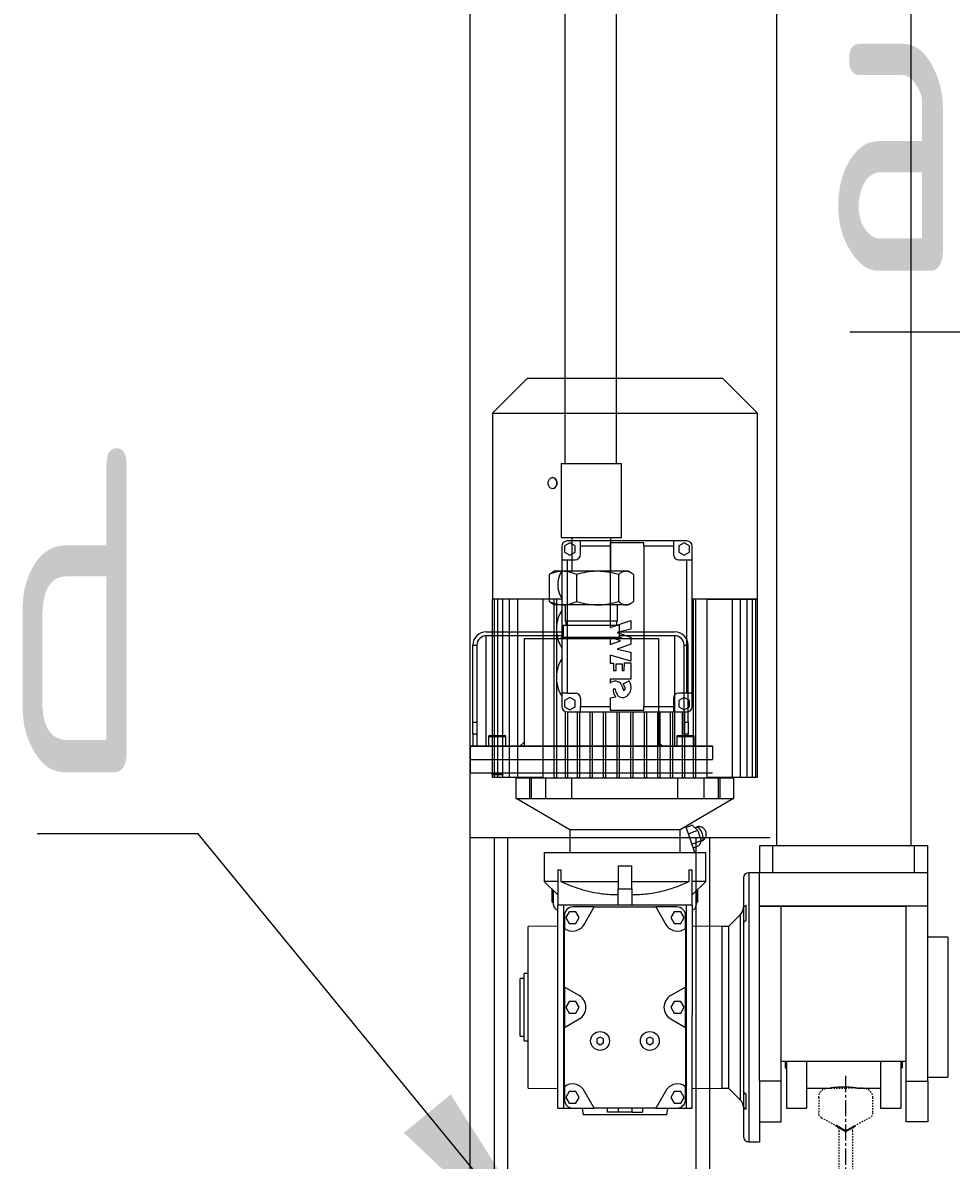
# Model space of a CAD drawing. Header units: millimetres. Extents: x -17820 to 17820, y -12600 to 12600.
# Drawn here: x 5743 to 6433, y 5699 to 6544 of the extents above; entities that cross this region are included whole.
import ezdxf

# ---------------------------------------------------------------- set-up
doc = ezdxf.new("R2010")
doc.units = ezdxf.units.MM
for name, pattern in [('双点画线', [22, 12, -2, 2, -2, 2, -2]), ('点画线', [18, 12, -2, 2, -2]), ('虚线', [2, 1, -1])]:
    doc.linetypes.add(name, pattern=pattern)
doc.layers.get('0').update_dxf_attribs({"lineweight": 35})
for name, color, linetype, lineweight in [('中心线层', 1, '点画线', 18), ('剖面线层', 4, 'Continuous', 18), ('尺寸线层', 3, 'Continuous', 18), ('虚线层', 6, '虚线', 18)]:
    doc.layers.add(name, color=color, linetype=linetype, lineweight=lineweight)
doc.styles.add('机械', font='isocp', dxfattribs={"width": 0.667, "bigfont": 'gbcbig.shx'})
doc.dimstyles.new('标准', dxfattribs={"dimscale": 60, "dimtxt": 4, "dimasz": 3, "dimexe": 1, "dimexo": 0, "dimgap": 0.76128, "dimtad": 1, "dimdec": 1, "dimdsep": 46, "dimtxsty": '机械', "dimblk": '_CAXARROW', "dimcen": 0, "dimdle": 4, "dimclrt": 2, "dimaunit": 1, "dimazin": 2, "dimtfac": 0.707107, "dimtdec": 3, "dimtmove": 0, "dimatfit": 3, "dimfxl": 0, "dimfrac": 2, "dimtolj": 1, "dimlwd": 18, "dimarcsym": 0})

# ---------------------------------------------------------------- blocks, each defined once
blk = doc.blocks.new('*X202')
at = {"layer": '尺寸线层', "linetype": 'Continuous'}
blk.add_hatch(color=0, dxfattribs=at).paths.add_polyline_path([(6157.84, 5594.74), (6026.32, 5719.67), (6061.12, 5748.2)], flags=0)
at = {"layer": '尺寸线层', "color": 0}
blk.add_line((5873.29, 5941.8), (5753.65, 5941.8), dxfattribs=at)
at = {"layer": '尺寸线层', "color": 0, "linetype": 'Continuous'}
blk.add_line((6157.84, 5594.74), (5873.29, 5941.8), dxfattribs=at)
at = {"layer": '尺寸线层', "color": 2, "insert": (5787.95, 6107.47), "char_height": 240, "width": 480, "attachment_point": 5, "line_spacing_factor": 0.939812, "style": '机械'}
blk.add_mtext('\\T1.1;d', dxfattribs=at)
blk = doc.blocks.new('*X203')
at = {"layer": '尺寸线层', "linetype": 'Continuous', "lineweight": 18}
for points in [[(6075.54, 9740.27), (6255.54, 9717.77), (6255.54, 9762.77)], [(9180.54, 9740.27), (9000.54, 9717.77), (9000.54, 9762.77)]]:
    blk.add_hatch(color=0, dxfattribs=at).paths.add_polyline_path(points, flags=0)
at = {"layer": '尺寸线层', "color": 0, "linetype": 'Continuous'}
for p, q in [((6075.54, 5567.92), (6075.54, 9800.27)), ((9180.54, 6254.42), (9180.54, 9800.27))]:
    blk.add_line(p, q, dxfattribs=at)
at = {"layer": '尺寸线层', "color": 0, "linetype": 'Continuous', "lineweight": 18}
blk.add_line((9180.54, 9740.27), (6075.54, 9740.27), dxfattribs=at)
at = {"layer": '尺寸线层', "color": 2, "insert": (7628.04, 9905.95), "char_height": 240, "width": 827.8423, "attachment_point": 5, "line_spacing_factor": 0.939812, "style": '机械'}
blk.add_mtext('\\T1.1;3105', dxfattribs=at)
blk = doc.blocks.new('_CAXARROW')
blk.add_hatch(color=2).paths.add_polyline_path([(0, 0), (-1, 0.125), (-1, -0.125)], flags=0)
blk = doc.blocks.new('BLOCK19_1')
at = {"color": 7, "linetype": 'Continuous', "lineweight": 15}
for p, q in [((-3855.23, 445.89), (-3855.23, -759.11)), ((-3755.23, 320.89), (-3755.23, -759.11)), ((-4040.23, -411.61), (-4066.23, -437.61)), ((-4040.23, -411.61), (-3967.73, -411.61)), ((-3967.73, -411.61), (-3895.23, -411.61)), ((-3869.23, -437.61), (-3895.23, -411.61)), ((-4066.23, -437.61), (-4066.23, -575.61)), ((-4066.23, -437.61), (-3967.73, -437.61)), ((-3967.73, -437.61), (-3869.23, -437.61)), ((-3869.23, -575.61), (-3869.23, -437.61)), ((-4021.38, -485.61), (-4021.65, -485.61)), ((-4021.65, -493.61), (-4021.38, -493.61)), ((-4014.73, -536.61), (-4014.73, -546.61)), ((-4008.73, -533.99), (-4012.73, -536.3)), ((-4012.73, -536.3), (-4012.73, -540.92)), ((-4000.73, -532.61), (-4010.73, -532.61)), ((-4004.73, -536.3), (-4008.73, -533.99)), ((-4004.73, -540.92), (-4004.73, -536.3)), ((-4000.73, -536.61), (-4000.73, -532.61)), ((-3931.73, -532.61), (-4000.73, -532.61)), ((-4000.73, -542.61), (-4000.73, -536.61)), ((-3978.73, -536.61), (-4000.73, -536.61)), ((-3953.73, -533.97), (-3978.73, -533.97)), ((-3978.73, -533.97), (-3978.73, -536.61)), ((-3978.73, -536.61), (-3978.73, -596.96)), ((-3953.73, -536.61), (-3953.73, -533.97)), ((-3953.73, -536.61), (-3953.73, -655.61)), ((-3931.73, -536.61), (-3953.73, -536.61)), ((-3931.73, -532.61), (-3931.73, -536.61)), ((-3921.73, -532.61), (-3931.73, -532.61)), ((-3931.73, -536.61), (-3931.73, -542.61)), ((-3923.73, -533.99), (-3927.73, -536.3)), ((-3927.73, -536.3), (-3927.73, -540.92)), ((-3919.73, -536.3), (-3923.73, -533.99)), ((-3919.73, -540.92), (-3919.73, -536.3)), ((-3917.73, -546.61), (-3917.73, -536.61)), ((-4014.73, -546.61), (-4014.73, -645.61)), ((-4014.73, -546.61), (-4010.73, -546.61)), ((-4012.73, -540.92), (-4008.73, -543.23)), ((-4010.73, -546.61), (-4010.73, -645.61)), ((-4010.73, -546.61), (-4004.73, -546.61)), ((-4008.73, -543.23), (-4004.73, -540.92)), ((-3927.73, -540.92), (-3923.73, -543.23)), ((-3927.73, -546.61), (-3921.73, -546.61)), ((-3923.73, -543.23), (-3919.73, -540.92)), ((-3921.73, -645.61), (-3921.73, -546.61)), ((-3921.73, -546.61), (-3917.73, -546.61)), ((-3917.73, -645.61), (-3917.73, -546.61)), ((-4016.3, -558.11), (-4016.33, -558.11)), ((-4016.33, -572.11), (-4016.3, -572.11)), ((-4066.23, -575.61), (-4014.73, -575.61)), ((-4064.78, -575.81), (-4066.07, -575.81)), ((-4066.07, -708.41), (-4066.07, -575.81)), ((-4062.21, -575.81), (-4064.78, -575.81)), ((-4064.78, -708.41), (-4064.78, -575.81)), ((-4058.42, -575.81), (-4062.21, -575.81)), ((-4062.21, -708.41), (-4062.21, -575.81)), ((-4053.45, -575.81), (-4058.42, -575.81)), ((-4058.42, -708.41), (-4058.42, -575.81)), ((-4053.45, -708.41), (-4053.45, -575.81)), ((-4047.4, -575.81), (-4053.45, -575.81)), ((-4048.23, -575.61), (-4048.23, -575.81)), ((-4028.55, -575.81), (-4047.4, -575.81)), ((-4047.4, -708.41), (-4047.4, -575.81)), ((-4028.55, -708.41), (-4028.55, -575.81)), ((-4020.48, -575.81), (-4020.48, -708.41)), ((-4018.48, -575.81), (-4020.48, -575.81)), ((-4018.48, -594.58), (-4018.48, -575.81)), ((-3917.73, -575.61), (-3869.23, -575.61)), ((-3914.99, -575.81), (-3916.99, -575.81)), ((-3916.99, -575.81), (-3916.99, -708.41)), ((-3914.99, -708.41), (-3914.99, -575.81)), ((-3906.92, -575.81), (-3906.92, -708.41)), ((-3906.92, -575.81), (-3888.07, -575.81)), ((-3888.07, -575.81), (-3888.07, -708.41)), ((-3888.07, -575.81), (-3882.01, -575.81)), ((-3887.23, -575.81), (-3887.23, -575.61)), ((-3882.01, -575.81), (-3882.01, -708.41)), ((-3882.01, -575.81), (-3877.05, -575.81)), ((-3877.05, -575.81), (-3877.05, -708.41)), ((-3877.05, -575.81), (-3873.25, -575.81)), ((-3873.25, -575.81), (-3873.25, -708.41)), ((-3873.25, -575.81), (-3870.69, -575.81)), ((-3870.69, -575.81), (-3870.69, -708.41)), ((-3870.69, -575.81), (-3869.39, -575.81)), ((-3869.39, -575.81), (-3869.39, -708.41)), ((-4017.31, -589.61), (-4017.33, -589.61)), ((-3978.73, -596.96), (-3963.3, -591.64)), ((-3963.3, -598.15), (-3973.44, -600.57)), ((-3963.3, -591.64), (-3963.3, -598.15)), ((-4018.48, -630.58), (-4018.48, -601.65)), ((-4017.33, -606.61), (-4017.31, -606.61)), ((-3970.95, -606.76), (-3978.73, -604.07)), ((-3978.73, -604.07), (-3978.73, -609.45)), ((-3978.73, -609.45), (-3970.95, -606.76)), ((-3973.44, -600.57), (-3963.3, -604.08)), ((-3963.3, -604.08), (-3963.3, -609.44)), ((-3963.3, -609.44), (-3973.44, -612.95)), ((-3973.44, -612.95), (-3963.3, -615.37)), ((-3963.3, -615.37), (-3963.3, -621.88)), ((-3963.3, -621.88), (-3978.73, -617.45)), ((-3978.73, -617.45), (-3978.73, -623.35)), ((-3978.73, -623.35), (-3976.31, -623.32)), ((-3976.31, -623.32), (-3976.31, -628.9)), ((-3974.33, -628.9), (-3974.33, -623.92)), ((-3974.33, -623.92), (-3969.92, -623.92)), ((-3969.92, -623.92), (-3969.92, -628.9)), ((-3968.26, -628.9), (-3968.09, -623.22)), ((-3968.09, -623.22), (-3963.3, -623.16)), ((-3963.3, -623.16), (-3963.3, -635.28)), ((-4017.31, -625.61), (-4017.33, -625.61)), ((-3976.31, -628.9), (-3974.33, -628.9)), ((-3969.92, -628.9), (-3968.26, -628.9)), ((-4018.48, -708.41), (-4018.48, -637.65)), ((-3963.3, -635.28), (-3978.73, -635.28)), ((-3978.73, -635.28), (-3978.73, -638.26)), ((-3970.18, -640.32), (-3968.91, -643.48)), ((-3969.17, -638.75), (-3964.51, -636.56)), ((-4017.33, -642.61), (-4017.31, -642.61)), ((-4010.73, -645.61), (-4014.73, -645.61)), ((-4014.73, -645.61), (-4014.73, -655.61)), ((-4008.73, -648.99), (-4012.73, -651.3)), ((-4010.73, -645.61), (-4004.73, -645.61)), ((-4004.73, -651.3), (-4008.73, -648.99)), ((-4000.73, -649.61), (-4000.73, -655.61)), ((-3974.63, -648.77), (-3978.73, -649.56)), ((-3978.73, -649.56), (-3978.73, -655.61)), ((-3974.26, -645.1), (-3974.76, -643.03)), ((-3931.73, -649.61), (-3931.73, -655.61)), ((-3921.73, -645.61), (-3927.73, -645.61)), ((-3923.73, -648.99), (-3927.73, -651.3)), ((-3919.73, -651.3), (-3923.73, -648.99)), ((-3917.73, -645.61), (-3921.73, -645.61)), ((-3917.73, -655.61), (-3917.73, -645.61)), ((-4012.73, -651.3), (-4012.73, -655.92)), ((-4012.73, -655.92), (-4008.73, -658.23)), ((-4008.73, -658.23), (-4004.73, -655.92)), ((-4004.73, -655.92), (-4004.73, -651.3)), ((-4000.73, -655.61), (-3978.73, -655.61)), ((-4000.73, -659.61), (-4000.73, -655.61)), ((-3978.73, -655.61), (-3978.73, -658.26)), ((-3978.73, -658.26), (-3953.73, -658.26)), ((-3953.73, -655.61), (-3931.73, -655.61)), ((-3953.73, -658.26), (-3953.73, -655.61)), ((-3931.73, -655.61), (-3931.73, -659.61)), ((-3927.73, -651.3), (-3927.73, -655.92)), ((-3927.73, -655.92), (-3923.73, -658.23)), ((-3923.73, -658.23), (-3919.73, -655.92)), ((-3919.73, -655.92), (-3919.73, -651.3)), ((-4012.25, -659.31), (-4012.25, -708.41)), ((-4010.73, -659.61), (-4000.73, -659.61)), ((-4010.25, -708.41), (-4010.25, -659.61)), ((-4003.33, -659.61), (-4003.33, -708.41)), ((-4001.33, -708.41), (-4001.33, -659.61)), ((-4000.73, -659.61), (-3931.73, -659.61)), ((-3993.85, -659.61), (-3993.85, -708.41)), ((-3991.85, -708.41), (-3991.85, -659.61)), ((-3983.97, -659.61), (-3983.97, -708.41)), ((-3981.97, -708.41), (-3981.97, -659.61)), ((-3973.84, -659.61), (-3973.84, -708.41)), ((-3971.84, -708.41), (-3971.84, -659.61)), ((-3963.63, -659.61), (-3963.63, -708.41)), ((-3961.63, -708.41), (-3961.63, -659.61)), ((-3953.5, -659.61), (-3953.5, -708.41)), ((-3951.5, -708.41), (-3951.5, -659.61)), ((-3943.61, -659.61), (-3943.61, -708.41)), ((-3941.61, -708.41), (-3941.61, -659.61)), ((-3934.13, -659.61), (-3934.13, -708.41)), ((-3932.13, -708.41), (-3932.13, -659.61)), ((-3931.73, -659.61), (-3921.73, -659.61)), ((-3925.21, -659.61), (-3925.21, -708.41)), ((-3923.21, -708.41), (-3923.21, -659.61)), ((-4064.78, -708.41), (-4066.07, -708.41)), ((-4062.21, -708.41), (-4064.78, -708.41)), ((-4058.42, -708.41), (-4062.21, -708.41)), ((-4053.45, -708.41), (-4058.42, -708.41)), ((-4047.4, -708.41), (-4053.45, -708.41)), ((-4048.73, -708.61), (-4048.73, -724.11)), ((-4048.73, -708.61), (-4038.52, -708.61)), ((-4048.23, -708.41), (-4048.23, -708.61)), ((-4028.55, -708.41), (-4047.4, -708.41)), ((-4038.52, -724.11), (-4038.52, -708.61)), ((-4038.52, -708.61), (-4037.16, -708.61)), ((-4037.16, -724.11), (-4037.16, -708.61)), ((-4037.16, -708.61), (-4026.56, -708.61)), ((-4026.56, -724.11), (-4026.56, -708.61)), ((-4026.56, -708.61), (-4007.1, -708.61)), ((-4020.48, -708.41), (-4018.48, -708.41)), ((-4012.25, -708.41), (-4010.25, -708.41)), ((-4007.1, -724.11), (-4007.1, -708.61)), ((-4007.1, -708.61), (-3928.37, -708.61)), ((-4003.33, -708.41), (-4001.33, -708.41)), ((-3993.85, -708.41), (-3991.85, -708.41)), ((-3983.97, -708.41), (-3981.97, -708.41)), ((-3973.84, -708.41), (-3971.84, -708.41)), ((-3963.63, -708.41), (-3961.63, -708.41)), ((-3953.5, -708.41), (-3951.5, -708.41)), ((-3943.61, -708.41), (-3941.61, -708.41)), ((-3934.13, -708.41), (-3932.13, -708.41)), ((-3928.37, -724.11), (-3928.37, -708.61)), ((-3928.37, -708.61), (-3908.91, -708.61)), ((-3925.21, -708.41), (-3923.21, -708.41)), ((-3916.99, -708.41), (-3914.99, -708.41)), ((-3908.91, -724.11), (-3908.91, -708.61)), ((-3908.91, -708.61), (-3898.3, -708.61)), ((-3888.07, -708.41), (-3906.92, -708.41)), ((-3898.3, -724.11), (-3898.3, -708.61)), ((-3898.3, -708.61), (-3896.94, -708.61)), ((-3896.94, -724.11), (-3896.94, -708.61)), ((-3896.94, -708.61), (-3886.73, -708.61)), ((-3882.01, -708.41), (-3888.07, -708.41)), ((-3887.23, -708.61), (-3887.23, -708.41)), ((-3886.73, -724.11), (-3886.73, -708.61)), ((-3877.05, -708.41), (-3882.01, -708.41)), ((-3873.25, -708.41), (-3877.05, -708.41)), ((-3870.69, -708.41), (-3873.25, -708.41)), ((-3869.39, -708.41), (-3870.69, -708.41)), ((-4048.73, -724.11), (-4038.52, -724.11)), ((-4047.98, -724.11), (-4008.73, -747.11)), ((-4038.52, -724.11), (-4037.16, -724.11)), ((-4037.16, -724.11), (-4026.56, -724.11)), ((-4026.56, -724.11), (-4007.1, -724.11)), ((-4007.1, -724.11), (-3928.37, -724.11)), ((-3928.37, -724.11), (-3908.91, -724.11)), ((-3926.73, -747.11), (-3887.48, -724.11)), ((-3908.91, -724.11), (-3898.3, -724.11)), ((-3898.3, -724.11), (-3896.94, -724.11)), ((-3896.94, -724.11), (-3886.73, -724.11)), ((-4008.73, -747.11), (-4008.73, -764.11)), ((-4008.73, -747.11), (-3926.73, -747.11)), ((-3926.73, -764.11), (-3926.73, -747.11)), ((-3915.86, -764.11), (-3922.43, -744.59)), ((-3917.68, -743.79), (-3922.11, -745.54)), ((-3920.52, -750.27), (-3913.72, -747.59)), ((-3917.68, -743.79), (-3913.72, -747.59)), ((-3914.53, -745.24), (-3915.69, -745.7)), ((-3913.72, -747.59), (-3911.17, -755.18)), ((-3917.97, -757.86), (-3911.17, -755.18)), ((-3917, -760.73), (-3912.57, -758.98)), ((-3911.17, -755.18), (-3912.57, -758.98)), ((-3911.41, -755.83), (-3910.5, -755.48)), ((-3867.73, -759.11), (-3867.73, -779.11)), ((-3857.73, -759.11), (-3867.73, -759.11)), ((-3857.73, -779.11), (-3857.73, -759.11)), ((-3752.73, -759.11), (-3857.73, -759.11)), ((-3752.73, -759.11), (-3752.73, -779.11)), ((-3742.73, -759.11), (-3752.73, -759.11)), ((-3742.73, -779.11), (-3742.73, -759.11)), ((-4027.73, -764.11), (-4027.73, -785.61)), ((-4027.73, -764.11), (-3907.73, -764.11)), ((-3907.73, -785.61), (-3907.73, -764.11)), ((-4017.73, -777.11), (-4015.45, -777.11)), ((-4017.73, -777.11), (-4017.73, -803.11)), ((-4015.45, -777.11), (-4015.45, -785.61)), ((-3972.73, -774.11), (-3962.73, -774.11)), ((-3972.73, -774.11), (-3972.73, -791.11)), ((-3962.73, -791.11), (-3962.73, -774.11)), ((-3920.01, -785.61), (-3920.01, -777.11)), ((-3920.01, -777.11), (-3917.73, -777.11)), ((-3917.73, -803.11), (-3917.73, -777.11)), ((-4027.73, -785.61), (-4017.73, -795.61)), ((-4017.73, -785.61), (-4027.73, -785.61)), ((-4015.45, -785.61), (-3972.73, -785.61)), ((-3962.73, -785.61), (-3920.01, -785.61)), ((-3917.73, -795.61), (-3907.73, -785.61)), ((-3907.73, -785.61), (-3917.73, -785.61)), ((-3879.73, -783.11), (-3879.73, -805.81)), ((-3867.73, -779.11), (-3875.73, -779.11)), ((-3867.73, -804.11), (-3867.73, -779.11)), ((-3742.73, -779.11), (-3867.73, -779.11)), ((-3742.73, -804.11), (-3742.73, -779.11)), ((-4021.73, -794.11), (-4021.73, -791.61)), ((-4021.73, -801.11), (-4021.73, -794.11)), ((-4020.73, -803.11), (-4020.73, -792.61)), ((-3972.73, -803.11), (-3972.73, -791.11)), ((-3972.73, -791.11), (-3962.73, -791.11)), ((-3962.73, -791.11), (-3962.73, -803.11)), ((-3914.73, -792.61), (-3914.73, -803.11)), ((-3913.73, -791.61), (-3913.73, -794.11)), ((-3913.73, -794.11), (-3913.73, -801.11)), ((-4021.73, -801.11), (-4020.73, -801.11)), ((-3914.73, -801.11), (-3913.73, -801.11)), ((-4017.73, -873.23), (-4017.73, -803.11)), ((-4017.73, -803.11), (-4013.23, -803.11)), ((-4013.23, -954.11), (-4013.23, -803.11)), ((-4013.23, -803.11), (-3922.23, -803.11)), ((-4012.73, -811.01), (-4012.73, -820.51)), ((-4009.24, -808.16), (-4011.76, -812.51)), ((-4004.22, -808.16), (-4009.24, -808.16)), ((-3990.57, -804.51), (-4006.23, -804.51)), ((-4001.71, -812.51), (-4004.22, -808.16)), ((-3998.07, -817.51), (-3990.57, -804.51)), ((-3990.57, -804.51), (-3944.9, -804.51)), ((-3944.9, -804.51), (-3937.39, -817.51)), ((-3929.23, -804.51), (-3944.9, -804.51)), ((-3931.24, -808.16), (-3933.76, -812.51)), ((-3926.22, -808.16), (-3931.24, -808.16)), ((-3923.71, -812.51), (-3926.22, -808.16)), ((-3922.73, -820.51), (-3922.73, -811.01)), ((-3922.23, -803.11), (-3922.23, -954.11)), ((-3922.23, -803.11), (-3917.73, -803.11)), ((-3917.73, -803.11), (-3917.73, -873.23)), ((-3882.08, -810.46), (-3890.73, -819.11)), ((-3879.73, -805.81), (-3879.73, -815.12)), ((-3877.73, -814.67), (-3877.73, -803.35)), ((-3742.73, -804.11), (-3867.73, -804.11)), ((-3867.73, -934.11), (-3867.73, -804.11)), ((-3867.73, -804.11), (-3851.73, -804.11)), ((-3851.73, -919.11), (-3851.73, -804.11)), ((-3851.73, -804.11), (-3758.73, -804.11)), ((-3851.73, -934.11), (-3851.73, -804.11)), ((-3758.73, -919.11), (-3758.73, -804.11)), ((-3742.73, -804.11), (-3758.73, -804.11)), ((-3758.73, -934.11), (-3758.73, -804.11)), ((-3742.73, -934.11), (-3742.73, -804.11)), ((-4017.73, -818.82), (-4039.73, -819.11)), ((-4039.73, -879.11), (-4039.73, -819.11)), ((-4011.76, -812.51), (-4009.24, -816.86)), ((-4009.24, -816.86), (-4004.22, -816.86)), ((-4004.22, -816.86), (-4001.71, -812.51)), ((-3933.76, -812.51), (-3931.24, -816.86)), ((-3931.24, -816.86), (-3926.22, -816.86)), ((-3926.22, -816.86), (-3923.71, -812.51)), ((-3895.73, -819.11), (-3917.73, -818.82)), ((-3890.73, -819.11), (-3895.73, -819.11)), ((-3895.73, -819.11), (-3895.73, -939.11)), ((-3890.73, -819.11), (-3890.73, -879.11)), ((-3879.73, -815.12), (-3879.73, -817.06)), ((-3879.73, -817.12), (-3879.73, -941.1)), ((-4012.73, -864.1), (-4012.73, -820.51)), ((-3922.73, -820.51), (-3922.73, -864.1)), ((-3727.73, -827.11), (-3742.73, -827.11)), ((-3727.73, -827.11), (-3727.73, -879.11)), ((-4042.73, -857.61), (-4045.73, -857.61)), ((-4045.73, -900.61), (-4045.73, -857.61)), ((-4039.73, -854.11), (-4042.73, -854.11)), ((-4042.73, -904.11), (-4042.73, -854.11)), ((-4001.73, -870.45), (-4012.73, -864.1)), ((-4012.73, -864.1), (-4012.73, -894.12)), ((-3922.73, -864.1), (-3933.73, -870.45)), ((-3922.73, -894.12), (-3922.73, -864.1)), ((-4017.73, -875.24), (-4017.73, -873.23)), ((-4009.24, -874.76), (-4011.76, -879.11)), ((-4004.22, -874.76), (-4009.24, -874.76)), ((-4001.71, -879.11), (-4004.22, -874.76)), ((-3931.24, -874.76), (-3933.76, -879.11)), ((-3926.22, -874.76), (-3931.24, -874.76)), ((-3923.71, -879.11), (-3926.22, -874.76)), ((-3917.73, -873.23), (-3917.73, -875.24)), ((-4039.73, -939.11), (-4039.73, -879.11)), ((-4017.73, -885), (-4017.73, -882.99)), ((-4017.73, -954.11), (-4017.73, -885)), ((-4011.76, -879.11), (-4009.24, -883.46)), ((-4009.24, -883.46), (-4004.22, -883.46)), ((-4004.22, -883.46), (-4001.71, -879.11)), ((-3933.76, -879.11), (-3931.24, -883.46)), ((-3931.24, -883.46), (-3926.22, -883.46)), ((-3926.22, -883.46), (-3923.71, -879.11)), ((-3917.73, -882.99), (-3917.73, -885)), ((-3917.73, -954.11), (-3917.73, -885)), ((-3890.73, -879.11), (-3890.73, -939.11)), ((-3727.73, -879.11), (-3727.73, -931.11)), ((-4012.73, -894.12), (-4001.73, -887.77)), ((-4012.73, -938.11), (-4012.73, -894.12)), ((-3933.73, -887.77), (-3922.73, -894.12)), ((-3922.73, -894.12), (-3922.73, -938.11)), ((-4045.73, -900.61), (-4042.73, -900.61)), ((-4042.73, -904.11), (-4039.73, -904.11)), ((-3986.23, -901.23), (-3988.73, -902.67)), ((-3988.73, -902.67), (-3988.73, -905.56)), ((-3983.73, -902.67), (-3986.23, -901.23)), ((-3983.73, -905.56), (-3983.73, -902.67)), ((-3949.23, -901.23), (-3951.73, -902.67)), ((-3951.73, -902.67), (-3951.73, -905.56)), ((-3946.73, -902.67), (-3949.23, -901.23)), ((-3946.73, -905.56), (-3946.73, -902.67)), ((-3988.73, -905.56), (-3986.23, -907)), ((-3986.23, -907), (-3983.73, -905.56)), ((-3951.73, -905.56), (-3949.23, -907)), ((-3949.23, -907), (-3946.73, -905.56)), ((-3851.73, -919.11), (-3758.73, -919.11)), ((-3848.73, -919.11), (-3848.73, -924.11)), ((-3847.73, -919.11), (-3847.73, -954.11)), ((-3832.73, -919.11), (-3832.73, -954.11)), ((-3777.73, -919.11), (-3777.73, -954.11)), ((-3762.73, -919.11), (-3762.73, -954.11)), ((-3761.73, -919.11), (-3761.73, -924.11)), ((-3848.73, -924.11), (-3847.73, -924.11)), ((-3762.73, -924.11), (-3761.73, -924.11)), ((-4012.73, -938.11), (-4012.73, -947.61)), ((-3922.73, -947.61), (-3922.73, -938.11)), ((-3851.73, -934.11), (-3867.73, -934.11)), ((-3867.73, -934.11), (-3867.73, -964.11)), ((-3851.73, -964.11), (-3851.73, -934.11)), ((-3758.73, -934.11), (-3742.73, -934.11)), ((-3758.73, -964.11), (-3758.73, -934.11)), ((-3742.73, -931.11), (-3727.73, -931.11)), ((-3742.73, -934.11), (-3742.73, -964.11)), ((-4039.73, -939.11), (-4017.73, -939.4)), ((-4009.24, -941.76), (-4011.76, -946.11)), ((-4011.76, -946.11), (-4009.24, -950.46)), ((-4004.22, -941.76), (-4009.24, -941.76)), ((-4001.71, -946.11), (-4004.22, -941.76)), ((-4004.22, -950.46), (-4001.71, -946.11)), ((-3990.57, -954.11), (-3998.07, -941.11)), ((-3937.39, -941.11), (-3944.9, -954.11)), ((-3931.24, -941.76), (-3933.76, -946.11)), ((-3933.76, -946.11), (-3931.24, -950.46)), ((-3926.22, -941.76), (-3931.24, -941.76)), ((-3923.71, -946.11), (-3926.22, -941.76)), ((-3926.22, -950.46), (-3923.71, -946.11)), ((-3917.73, -939.4), (-3895.73, -939.11)), ((-3895.73, -939.11), (-3890.73, -939.11)), ((-3890.73, -939.11), (-3882.08, -947.77)), ((-3879.73, -941.1), (-3879.73, -943.11)), ((-3879.73, -943.11), (-3879.73, -952.42)), ((-3877.73, -954.87), (-3877.73, -943.56)), ((-3832.73, -939.11), (-3815.12, -939.11)), ((-3795.3, -939.11), (-3777.73, -939.11)), ((-4017.73, -954.11), (-4013.23, -954.11)), ((-4013.23, -954.11), (-4006.23, -954.11)), ((-4009.24, -950.46), (-4004.22, -950.46)), ((-4006.23, -954.11), (-3990.57, -954.11)), ((-3999.61, -954.11), (-3998.73, -959.11)), ((-3944.9, -954.11), (-3990.57, -954.11)), ((-3980.73, -957.11), (-3980.73, -954.11)), ((-3972.73, -954.11), (-3972.73, -957.11)), ((-3962.73, -954.11), (-3962.73, -957.11)), ((-3954.73, -954.11), (-3954.73, -957.11)), ((-3944.9, -954.11), (-3929.23, -954.11)), ((-3936.73, -959.11), (-3935.85, -954.11)), ((-3931.24, -950.46), (-3926.22, -950.46)), ((-3929.23, -954.11), (-3922.23, -954.11)), ((-3922.23, -954.11), (-3917.73, -954.11)), ((-3879.73, -952.42), (-3879.73, -975.11)), ((-3847.73, -954.11), (-3832.73, -954.11)), ((-3777.73, -954.11), (-3762.73, -954.11)), ((-3936.73, -959.11), (-3998.73, -959.11)), ((-3972.73, -957.11), (-3980.73, -957.11)), ((-3962.73, -957.11), (-3972.73, -957.11)), ((-3962.73, -957.11), (-3954.73, -957.11)), ((-3867.73, -964.11), (-3867.73, -979.11)), ((-3867.73, -964.11), (-3851.73, -964.11)), ((-3742.73, -964.11), (-3758.73, -964.11)), ((-3875.73, -979.11), (-3867.73, -979.11))]:
    blk.add_line(p, q, dxfattribs=at)
at = {"color": 8, "linetype": 'Continuous', "lineweight": 15}
for p, q in [((-3875.73, -779.11), (-3875.73, -879.11)), ((-3882.08, -810.46), (-3882.08, -879.11)), ((-3879.73, -815.12), (-3878.48, -815.12)), ((-3882.08, -879.11), (-3882.08, -947.77)), ((-3875.73, -879.11), (-3875.73, -979.11)), ((-3879.73, -943.11), (-3878.5, -943.11))]:
    blk.add_line(p, q, dxfattribs=at)
at = {"color": 7, "linetype": 'Continuous', "lineweight": 15}
for points in [[(-4018.3, -489.61), (-4018.45, -488.43), (-4018.88, -487.36), (-4019.56, -486.49), (-4020.43, -485.89), (-4021.4, -485.62), (-4022.4, -485.71), (-4023.33, -486.15), (-4024.11, -486.89), (-4024.67, -487.88), (-4024.97, -489.02), (-4024.97, -490.21), (-4024.67, -491.35), (-4024.11, -492.33), (-4023.33, -493.08), (-4022.4, -493.51), (-4021.4, -493.6), (-4020.43, -493.34), (-4019.56, -492.74), (-4018.88, -491.87), (-4018.45, -490.79), (-4018.3, -489.61)], [(-4021.38, -493.61), (-4020.26, -493.39), (-4019.27, -492.74), (-4018.5, -491.73), (-4018.06, -490.49), (-4018, -489.15), (-4018.33, -487.86), (-4019, -486.77), (-4019.93, -486), (-4021.02, -485.64), (-4021.38, -485.61)]]:
    blk.add_lwpolyline(points, dxfattribs=at)
at = {"color": 8, "linetype": 'Continuous', "lineweight": 15}
for points in [[(-3914.53, -745.24), (-3914.26, -745.19), (-3913.65, -745.37), (-3912.97, -745.88), (-3912.26, -746.71), (-3911.56, -747.78), (-3910.93, -749.02), (-3910.41, -750.36)], [(-3910.41, -750.36), (-3910.03, -751.7), (-3909.83, -752.94), (-3909.8, -754.01), (-3909.96, -754.84), (-3910.29, -755.35), (-3910.5, -755.48)]]:
    blk.add_lwpolyline(points, dxfattribs=at)
at = {"color": 7, "linetype": 'Continuous', "lineweight": 15}
for centre in [(-3986.23, -904.11), (-3949.23, -904.11)]:
    blk.add_circle(centre, 7, dxfattribs=at)
for centre, radius, start, end in [((-4010.73, -536.61), 4, 90, 180), ((-3921.73, -536.61), 4, 0, 90), ((-4004.73, -542.61), 4, 270, 0), ((-3927.73, -542.61), 4, 180, 270), ((-3999.57, -565.11), 18.17, 146.60151, 157.33632), ((-3999.57, -565.11), 18.14, 157.29999, 202.70001), ((-3999.57, -565.11), 18.17, 202.66368, 213.39849), ((-3992.23, -598.11), 26.48, 161.2776, 198.7224), ((-3992.23, -598.11), 26.5, 148.10921, 161.29143), ((-3992.23, -598.11), 26.5, 198.70857, 211.89079), ((-3992.23, -634.11), 26.5, 148.10921, 161.29143), ((-3992.23, -634.11), 26.48, 161.2776, 198.7224), ((-3973.02, -643.98), 8.09, 127.58849, 134.98336), ((-3975.14, -642.16), 5.38, 67.30775, 121.50516), ((-3973.74, -640.72), 3.59, 6.39449, 79.04288), ((-3986.79, -649.96), 20.89, 27.47483, 32.45829), ((-3970.56, -642.23), 2.99, 339.33339, 39.6708), ((-3970.89, -641.54), 7.75, 305.47853, 11.02845), ((-3974.41, -641.99), 11.29, 9.86635, 28.76702), ((-3992.23, -634.11), 26.5, 198.70857, 211.89079), ((-4004.73, -649.61), 4, 0, 90), ((-3974.26, -644.03), 2.3, 151.61219, 188.35719), ((-3965.48, -642.21), 11.26, 191.01674, 215.60874), ((-3975.54, -643.28), 0.813, 17.72077, 155.18577), ((-3969.52, -644.17), 4.83, 191.11848, 310.37876), ((-3968.44, -642.78), 0.84, 235.83504, 323.57887), ((-3927.73, -649.61), 4, 90, 180), ((-4010.73, -655.61), 4, 180, 270), ((-3921.73, -655.61), 4, 270, 360), ((-3875.73, -783.11), 4, 90, 180), ((-4016.73, -803.11), 4, 180, 255.52249), ((-4006.23, -811.01), 6.5, 90, 180), ((-3929.23, -811.01), 6.5, 0, 90), ((-3918.73, -803.11), 4, 284.47751, 0), ((-3887.73, -804.8), 8, 315, 360), ((-4006.73, -812.51), 10, 233.1301, 330), ((-3928.73, -812.51), 10, 210, 306.8699), ((-4006.73, -879.11), 10, 300, 60), ((-3928.73, -879.11), 10, 120, 240), ((-4006.73, -946.11), 10, 30, 126.8699), ((-3928.73, -946.11), 10, 53.1301, 150), ((-4006.23, -947.61), 6.5, 180, 270), ((-3929.23, -947.61), 6.5, 270, 360), ((-3887.73, -953.43), 8, 0, 45), ((-3875.73, -975.11), 4, 180, 270)]:
    blk.add_arc(centre, radius, start, end, dxfattribs=at)
for points, knots in [([(-3910.49, -755.46), (-3910.14, -755.3), (-3909.43, -754.97), (-3908.59, -754.2), (-3907.95, -753.33), (-3907.53, -752.42), (-3907.31, -751.5), (-3907.24, -750.57), (-3907.34, -749.6), (-3907.63, -748.54), (-3908.13, -747.49), (-3908.81, -746.6), (-3909.57, -745.9), (-3910.46, -745.36), (-3911.5, -744.98), (-3912.65, -744.85), (-3913.69, -744.94), (-3914.29, -745.18), (-3914.52, -745.27)], [0, 0, 0, 0, 10041.216327, 19893.265536, 28970.525354, 37458.616894, 45508.267086, 53336.497566, 61354.774154, 70382.181337, 81588.499863, 90818.606334, 99112.395924, 107982.975601, 117453.575901, 127365.51806, 137527.556437, 143861.800549, 143861.800549, 143861.800549, 143861.800549]), ([(-4015.45, -785.61), (-4013.13, -786.65), (-4008.47, -788.71), (-4000.95, -791.33), (-3993.01, -793.44), (-3985.52, -794.7), (-3978.73, -795.29), (-3974.74, -795.27), (-3972.73, -795.27)], [0, 0, 0, 0, 10617.811298, 21232.731044, 32221.201825, 43204.98143, 50768.615267, 58386.952636, 58386.952636, 58386.952636, 58386.952636]), ([(-3962.73, -795.27), (-3960.77, -795.27), (-3956.83, -795.29), (-3950.95, -794.79), (-3945.13, -793.91), (-3939.57, -792.69), (-3934.35, -791.22), (-3927.76, -789.01), (-3923.12, -786.98), (-3920.01, -785.61)], [0, 0, 0, 0, 8538.906464, 17078.312721, 25854.068399, 34631.17734, 42587.630833, 50544.866876, 66669.242179, 66669.242179, 66669.242179, 66669.242179]), ([(-3877.73, -803.35), (-3878.1, -803.54), (-3878.83, -803.91), (-3879.57, -804.79), (-3879.68, -805.46), (-3879.73, -805.81)], [0, 0, 0, 0, 9994.276517, 19988.144013, 31038.421721, 31038.421721, 31038.421721, 31038.421721]), ([(-3879.73, -817.12), (-3879.69, -816.8), (-3879.6, -816.17), (-3878.9, -815.27), (-3878.13, -814.87), (-3877.73, -814.67)], [0, 0, 0, 0, 10028.289852, 20058.196795, 31008.738046, 31008.738046, 31008.738046, 31008.738046]), ([(-4017.73, -882.99), (-4017.73, -882.33), (-4017.72, -880.41), (-4017.72, -877.82), (-4017.73, -875.89), (-4017.73, -875.24)], [0, 0, 0, 0, 8142.152944, 23898.689214, 32040.842158, 32040.842158, 32040.842158, 32040.842158]), ([(-3917.73, -875.24), (-3917.74, -875.89), (-3917.74, -877.82), (-3917.74, -880.41), (-3917.74, -882.33), (-3917.73, -882.99)], [0, 0, 0, 0, 7928.993115, 23273.026624, 31202.019739, 31202.019739, 31202.019739, 31202.019739]), ([(-3877.73, -943.56), (-3878.1, -943.37), (-3878.83, -943), (-3879.57, -942.12), (-3879.68, -941.45), (-3879.73, -941.1)], [0, 0, 0, 0, 9890.168799, 19780.198676, 30715.064024, 30715.064024, 30715.064024, 30715.064024]), ([(-3805.23, -938.42), (-3806.35, -938.44), (-3808.58, -938.48), (-3811.56, -938.71), (-3813.81, -938.96), (-3814.96, -939.11), (-3815.09, -939.1), (-3815.12, -939.1)], [0, 0, 0, 0, 10594.756063, 21186.266851, 31870.547481, 42617.341481, 46773.179354, 46773.179354, 46773.179354, 46773.179354]), ([(-3795.3, -939.11), (-3795.3, -939.11), (-3795.22, -939.14), (-3796.11, -939.03), (-3797.95, -938.81), (-3800.73, -938.56), (-3803.32, -938.44), (-3804.84, -938.43), (-3805.23, -938.42)], [0, 0, 0, 0, 514.665543, 12775.060611, 25093.019118, 37560.076683, 50039.152449, 54427.651264, 54427.651264, 54427.651264, 54427.651264]), ([(-3879.73, -952.42), (-3879.69, -952.73), (-3879.6, -953.37), (-3878.9, -954.27), (-3878.13, -954.67), (-3877.73, -954.87)], [0, 0, 0, 0, 9926.910339, 19854.845223, 30694.350221, 30694.350221, 30694.350221, 30694.350221])]:
    blk.add_open_spline(points, degree=3, knots=knots, dxfattribs=at)
blk = doc.blocks.new('BLOCK16_1')
for p, q in [((-438.58, 88.14), (-425.58, 88.14)), ((-412.58, 88.14), (-425.58, 88.14)), ((-445.58, 81.14), (-445.58, 69.59)), ((-405.58, 81.14), (-405.58, 69.59)), ((-443.52, 66.09), (-432.9, 60.21)), ((-407.64, 66.09), (-418.27, 60.21)), ((-430.58, 56.27), (-430.58, 19.48)), ((-420.58, 56.27), (-420.58, 19.48)), ((-434.18, 13.36), (-443.58, 8.14)), ((-416.98, 13.36), (-407.58, 8.14)), ((-443.58, 8.14), (-462.77, 2.21)), ((-407.58, 8.14), (-388.4, 2.21)), ((-465.58, -1.61), (-465.58, -1.86)), ((-465.58, -1.61), (-465.58, -1.86)), ((-465.58, -1.86), (-425.58, -1.86)), ((-385.58, -1.86), (-425.58, -1.86)), ((-385.58, -1.61), (-385.58, -1.86))]:
    blk.add_line(p, q)
for centre, radius, start, end in [((-438.58, 81.14), 7, 90, 180), ((-412.58, 81.14), 7, 0, 90), ((-441.58, 69.59), 4, 180, 240.99936), ((-409.58, 69.59), 4, 299.00064, 360), ((-435.08, 56.27), 4.5, 0, 60.99936), ((-416.08, 56.27), 4.5, 119.00064, 180), ((-437.58, 19.48), 7, 299.0546, 360), ((-413.58, 19.48), 7, 180, 240.9454), ((-461.58, -1.61), 4, 107.17494, 180), ((-389.58, -1.61), 4, 0, 72.82506)]:
    blk.add_arc(centre, radius, start, end)
at = {"layer": '中心线层'}
blk.add_line((-425.58, 97.13), (-425.58, -9.01), dxfattribs=at)
at = {"layer": '剖面线层', "linetype": '双点画线', "lineweight": 25}
for p, q in [((-425.58, 56.15), (-432.9, 60.21)), ((-425.58, 56.15), (-418.27, 60.21)), ((-425.58, 18.14), (-443.58, 8.14)), ((-425.58, 18.14), (-416.98, 13.36))]:
    blk.add_line(p, q, dxfattribs=at)
at = {"layer": '虚线层'}
for p, q in [((-671.58, -1.86), (-705.58, -1.86)), ((-705.58, -1.86), (-705.58, -111.86)), ((-685.58, -111.86), (-685.58, -1.86)), ((-671.58, -111.86), (-671.58, -1.86)), ((-350.58, -1.86), (-500.58, -1.86)), ((-500.58, -11.86), (-500.58, -1.86)), ((-350.58, -1.86), (-500.58, -1.86)), ((-500.58, -11.86), (-500.58, -1.86)), ((-350.58, -11.86), (-350.58, -1.86)), ((-350.58, -11.86), (-350.58, -1.86)), ((-346.58, -11.86), (-671.58, -11.86)), ((-346.58, -91.86), (-346.58, -11.86)), ((-346.58, -19.86), (-671.58, -19.86)), ((-346.58, -83.86), (-671.58, -83.86)), ((-346.58, -91.86), (-671.58, -91.86)), ((-671.58, -111.86), (-705.58, -111.86))]:
    blk.add_line(p, q, dxfattribs=at)
blk = doc.blocks.new('*X219')
at = {"layer": '尺寸线层', "linetype": 'Continuous'}
blk.add_hatch(color=0, dxfattribs=at).paths.add_polyline_path([(7630.12, 5762.92), (7462.07, 5831.21), (7484.05, 5870.48)], flags=0)
at = {"layer": '尺寸线层', "color": 0}
blk.add_line((6635.56, 6314.46), (6357.76, 6314.46), dxfattribs=at)
at = {"layer": '尺寸线层', "color": 0, "linetype": 'Continuous'}
for p, q in [((6644.87, 6314.46), (6635.56, 6314.46)), ((7630.12, 5762.92), (6644.87, 6314.46))]:
    blk.add_line(p, q, dxfattribs=at)
at = {"layer": '尺寸线层', "color": 2, "insert": (6541.85, 6480.13), "char_height": 240, "width": 736.368, "attachment_point": 5, "line_spacing_factor": 0.939812, "style": '机械'}
blk.add_mtext('\\T1.1;a1/f', dxfattribs=at)

msp = doc.modelspace()

# ---------------------------------------------------------------- linework, layer by layer
at = {"layer": '尺寸线层'}
for p, q in [((6146.09, 6216.92), (6146.09, 8575.92)), ((6184.09, 8575.92), (6184.09, 6216.92)), ((6143.02, 6216.92), (6143.02, 6161.92)), ((6143.02, 6216.92), (6165.31, 6216.92)), ((6165.31, 6216.92), (6188.02, 6216.92)), ((6188.02, 6161.92), (6188.02, 6216.92)), ((6143.02, 6161.92), (6165.31, 6161.92)), ((6151.02, 6161.92), (6151.02, 6136.92)), ((6165.31, 6161.92), (6188.02, 6161.92)), ((6180.02, 6136.92), (6180.02, 6161.92)), ((6138.1, 6136.92), (6136.22, 6135.83)), ((6156.05, 6136.92), (6138.1, 6136.92)), ((6192.95, 6136.92), (6156.05, 6136.92)), ((6194.83, 6135.83), (6192.95, 6136.92)), ((6134.23, 6134.42), (6134.23, 6114.42)), ((6154.55, 6134.42), (6154.55, 6114.42)), ((6185.85, 6134.42), (6185.85, 6114.42)), ((6196.82, 6134.42), (6196.82, 6114.42)), ((6136.22, 6113), (6134.23, 6114.42)), ((6136.22, 6113), (6138.1, 6111.92)), ((6156.05, 6111.92), (6138.1, 6111.92)), ((6146.02, 6111.92), (6146.02, 6099.92)), ((6192.95, 6111.92), (6156.05, 6111.92)), ((6185.02, 6099.92), (6185.02, 6111.92)), ((6192.95, 6111.92), (6194.83, 6113)), ((6144.52, 6096.92), (6144.52, 6087.92)), ((6144.52, 6096.92), (6186.52, 6096.92)), ((6185.02, 6099.92), (6146.02, 6099.92)), ((6146.52, 6099.92), (6146.52, 6096.92)), ((6184.52, 6096.92), (6184.52, 6099.92)), ((6186.52, 6087.92), (6186.52, 6096.92)), ((6087.52, 6091.92), (6144.52, 6091.92)), ((6144.52, 6088.92), (6087.52, 6088.92)), ((6087.52, 6006.92), (6087.52, 6088.92)), ((6115.52, 6086.92), (6215.52, 6086.92)), ((6115.52, 6086.92), (6115.52, 6006.92)), ((6144.52, 6087.92), (6142.11, 6086.92)), ((6144.52, 6087.92), (6186.52, 6087.92)), ((6186.52, 6091.92), (6227.52, 6091.92)), ((6227.52, 6088.92), (6186.52, 6088.92)), ((6188.94, 6086.92), (6186.52, 6087.92)), ((6215.52, 6086.92), (6215.52, 6006.92)), ((6227.52, 6006.92), (6227.52, 6088.92)), ((6077.52, 6081.92), (6080.52, 6081.92)), ((6077.52, 6024.68), (6077.52, 6081.92)), ((6080.52, 6081.92), (6080.52, 6024.68)), ((6234.52, 6081.92), (6237.52, 6081.92)), ((6234.52, 6024.68), (6234.52, 6081.92)), ((6237.52, 6024.68), (6237.52, 6081.92)), ((6077.52, 6024.68), (6080.52, 6024.68)), ((6077.52, 6015.74), (6077.52, 6024.68)), ((6080.52, 6024.68), (6080.52, 6015.74)), ((6234.52, 6024.68), (6237.52, 6024.68)), ((6234.52, 6015.74), (6234.52, 6024.68)), ((6237.52, 6024.68), (6237.52, 6015.74)), ((6080.52, 6015.74), (6077.52, 6015.74)), ((6077.52, 6015.74), (6077.52, 6006.92)), ((6080.52, 6015.74), (6080.52, 6006.92)), ((6089.02, 6013.92), (6089.02, 6006.92)), ((6102.02, 6013.92), (6089.02, 6013.92)), ((6090.02, 6014.92), (6101.02, 6014.92)), ((6102.02, 6006.92), (6102.02, 6013.92)), ((6115.52, 6009.92), (6112.52, 6006.92)), ((6115.52, 6009.92), (6115.52, 6006.92)), ((6215.52, 6009.92), (6215.52, 6006.92)), ((6218.52, 6006.92), (6215.52, 6009.92)), ((6229.02, 6013.92), (6229.02, 6006.92)), ((6242.02, 6013.92), (6229.02, 6013.92)), ((6230.02, 6014.92), (6241.02, 6014.92)), ((6237.52, 6015.74), (6234.52, 6015.74)), ((6234.52, 6014.92), (6234.52, 6015.74)), ((6237.52, 6014.92), (6237.52, 6015.74)), ((6242.02, 6006.92), (6242.02, 6013.92)), ((6075.52, 6006.92), (6075.52, 5996.92)), ((6075.52, 6006.92), (6255.52, 6006.92)), ((6255.52, 6006.92), (6075.52, 6006.92)), ((6112.52, 6006.92), (6115.52, 6006.92)), ((6115.52, 6006.92), (6215.52, 6006.92)), ((6218.52, 6006.92), (6215.52, 6006.92)), ((6255.52, 6006.92), (6255.52, 5996.92)), ((6075.52, 5996.92), (6075.52, 5986.92)), ((6075.52, 5996.92), (6255.52, 5996.92)), ((6075.52, 5996.92), (6255.52, 5996.92)), ((6255.52, 5986.92), (6075.52, 5986.92)), ((6075.52, 5938.92), (6075.52, 5986.92)), ((6091.52, 5986.32), (6091.52, 5986.92)), ((6099.52, 5986.32), (6091.52, 5986.32)), ((6091.92, 5985.92), (6091.52, 5986.32)), ((6091.92, 5985.92), (6099.12, 5985.92)), ((6099.52, 5986.32), (6099.12, 5985.92)), ((6099.52, 5986.92), (6099.52, 5986.32)), ((6298.52, 5938.92), (6075.52, 5938.92)), ((6093.52, 5665.92), (6093.52, 5938.92)), ((6103.52, 5675.92), (6103.52, 5938.92)), ((6243.52, 5675.92), (6243.52, 5938.92)), ((6253.52, 5665.92), (6253.52, 5938.92))]:
    msp.add_line(p, q, dxfattribs=at)
for centre, radius, start, end in [((6087.52, 6081.92), 10, 90, 180), ((6087.52, 6081.92), 7, 90, 180), ((6227.52, 6081.92), 10, 0, 90), ((6227.52, 6081.92), 7, 0, 90), ((6090.02, 6013.92), 1, 90, 180), ((6101.02, 6013.92), 1, 0, 90), ((6230.02, 6013.92), 1, 90, 180), ((6241.02, 6013.92), 1, 0, 90)]:
    msp.add_arc(centre, radius, start, end, dxfattribs=at)
for points, knots in [([(6154.55, 6134.42), (6152.79, 6135.13), (6150.12, 6136.21), (6146.46, 6136.82), (6143.02, 6136.95), (6138.89, 6136.31), (6135.79, 6135.05), (6134.23, 6134.42)], [0, 0, 0, 0, 21895.0451, 33091.529252, 44286.034741, 63349.35021, 82764.9854, 82764.9854, 82764.9854, 82764.9854]), ([(6185.85, 6134.42), (6183.13, 6135.13), (6179.02, 6136.21), (6173.38, 6136.82), (6168.08, 6136.95), (6161.72, 6136.31), (6156.96, 6135.05), (6154.55, 6134.42)], [0, 0, 0, 0, 21938.693621, 33157.45817, 44374.522245, 63476.013266, 82930.683445, 82930.683445, 82930.683445, 82930.683445]), ([(6196.82, 6134.42), (6196.36, 6134.78), (6195, 6135.85), (6193.14, 6136.72), (6191.26, 6136.93), (6189.63, 6136.71), (6187.82, 6135.94), (6186.5, 6134.93), (6185.85, 6134.42)], [0, 0, 0, 0, 12617.974448, 37073.12968, 49610.118958, 62147.745722, 79974.640324, 97980.02135, 97980.02135, 97980.02135, 97980.02135]), ([(6134.23, 6134.42), (6134.88, 6134.98), (6135.54, 6135.54), (6136.22, 6135.83), (6136.22, 6135.83)], [0, 0, 0, 0, 37897.585339, 38297.421877, 38297.421877, 38297.421877, 38297.421877]), ([(6134.23, 6114.42), (6136, 6113.71), (6138.66, 6112.63), (6142.33, 6112.01), (6145.77, 6111.89), (6149.9, 6112.52), (6152.99, 6113.78), (6154.55, 6114.42)], [0, 0, 0, 0, 21846.634403, 33018.808492, 44188.813904, 63210.407771, 82583.782584, 82583.782584, 82583.782584, 82583.782584]), ([(6154.55, 6114.42), (6157.27, 6113.71), (6161.37, 6112.63), (6167.01, 6112.01), (6172.32, 6111.89), (6178.67, 6112.52), (6183.44, 6113.78), (6185.85, 6114.42)], [0, 0, 0, 0, 21886.55783, 33078.926797, 44269.195486, 63324.933751, 82733.276269, 82733.276269, 82733.276269, 82733.276269]), ([(6185.85, 6114.42), (6186.5, 6113.91), (6187.81, 6112.9), (6190.07, 6111.94), (6192.17, 6111.89), (6194.03, 6112.54), (6195.44, 6113.33), (6196.36, 6114.05), (6196.82, 6114.42)], [0, 0, 0, 0, 17803.133939, 35757.754124, 60131.133314, 72653.88621, 85179.390917, 97771.156049, 97771.156049, 97771.156049, 97771.156049])]:
    msp.add_open_spline(points, degree=3, knots=knots, dxfattribs=at)

# ---------------------------------------------------------------- block references
for name in ['*X219', '*X202']:
    msp.add_blockref(name, (0, 0), dxfattribs=at)
at = {"layer": '虚线层'}
msp.add_blockref('BLOCK19_1', (10158.28, 6692.03), dxfattribs=at)
at = {"layer": '虚线层', "xscale": -1, "rotation": 360}
msp.add_blockref('BLOCK16_1', (5928.94, 5664.78), dxfattribs=at)

# ---------------------------------------------------------------- dimensions: what is measured, and where the dimension line sits
at = {"layer": '尺寸线层'}
dim = msp.add_linear_dim(base=(6075.54, 9740.27), p1=(9180.54, 6254.42), p2=(6075.54, 5567.92), dimstyle='标准', override={"dimsah": 1, "dimtfill": 1, "dimtzin": 8}, dxfattribs=at)
dim.commit()
dim.dimension.update_dxf_attribs({"geometry": '*X203', "text_midpoint": (7628.04, 9740.27)})

doc.saveas('drawing.dxf')
